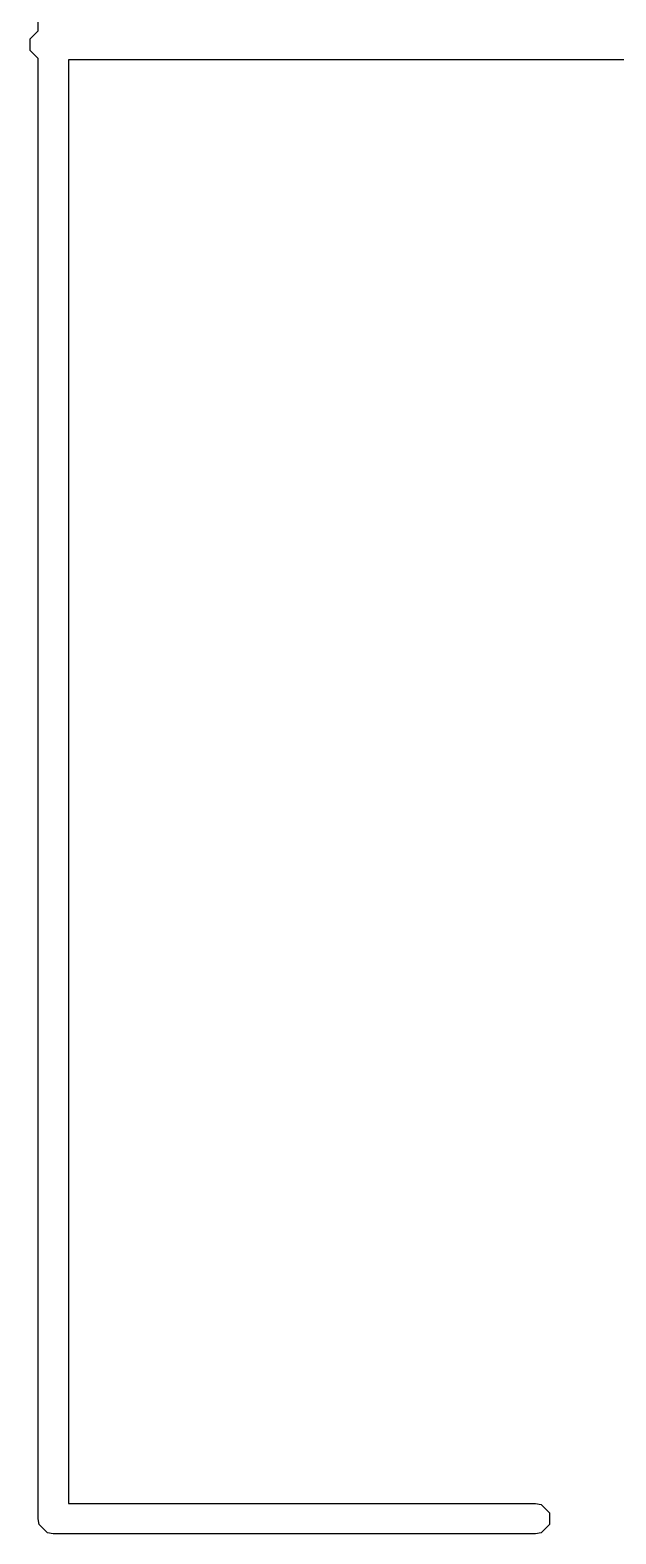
# Model space of a CAD drawing. Header units: inches. Extents: x 0 to 2.68, y 0 to 2.67.
# Drawn here: x 1.6635 to 1.7393, y 0.2343 to 0.4286 of the extents above; entities that cross this region are included whole.
import ezdxf

# ---------------------------------------------------------------- set-up
doc = ezdxf.new("R2010")
doc.units = ezdxf.units.IN
doc.header["$MEASUREMENT"] = 0
doc.layers.add('Edge.Cuts', color=254, linetype='CONTINUOUS', true_color=0xd0d2cd)

msp = doc.modelspace()

# ---------------------------------------------------------------- linework, layer by layer
at = {"layer": 'Edge.Cuts', "linetype": 'CONTINUOUS'}
for p, q in [((1.66457, 0.42856), (1.66457, 0.64961)), ((1.66354, 0.42752), (1.66457, 0.42856)), ((1.66354, 0.42602), (1.66354, 0.42752)), ((1.66457, 0.42499), (1.66354, 0.42602)), ((1.66457, 0.23622), (1.66457, 0.42499)), ((1.86457, 0.4248), (1.6685, 0.4248)), ((1.6685, 0.4248), (1.6685, 0.23819)), ((1.6685, 0.23819), (1.7289, 0.23819)), ((1.7289, 0.23819), (1.72965, 0.23804)), ((1.72965, 0.23804), (1.73072, 0.23697)), ((1.66472, 0.23547), (1.66457, 0.23622)), ((1.66578, 0.2344), (1.66472, 0.23547)), ((1.73072, 0.23547), (1.72965, 0.2344)), ((1.73072, 0.23697), (1.73072, 0.23547)), ((1.66654, 0.23425), (1.66578, 0.2344)), ((1.7289, 0.23425), (1.66654, 0.23425)), ((1.72965, 0.2344), (1.7289, 0.23425))]:
    msp.add_line(p, q, dxfattribs=at)

doc.saveas('drawing.dxf')
